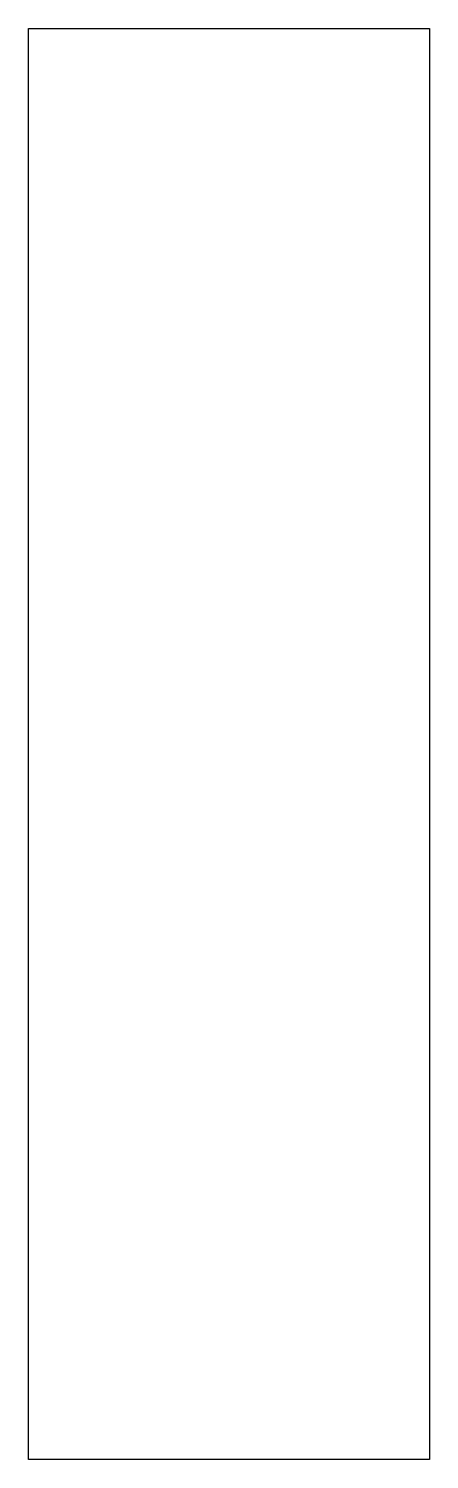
# Model space of a CAD drawing. Extents: x 166.6 to 187.4, y 44.6 to 119.
import ezdxf

# ---------------------------------------------------------------- set-up
doc = ezdxf.new("R2010")
doc.units = 0
doc.layers.get('0').update_dxf_attribs({"linetype": 'CONTINUOUS'})

msp = doc.modelspace()

# ---------------------------------------------------------------- linework, layer by layer
at = {"color": 7}
msp.add_lwpolyline([(166.57605, 118.982857), (187.398057, 118.982857), (187.398057, 44.618552), (166.57605, 44.618552), (166.57605, 118.982857)], close=True, dxfattribs=at)

doc.saveas('drawing.dxf')
